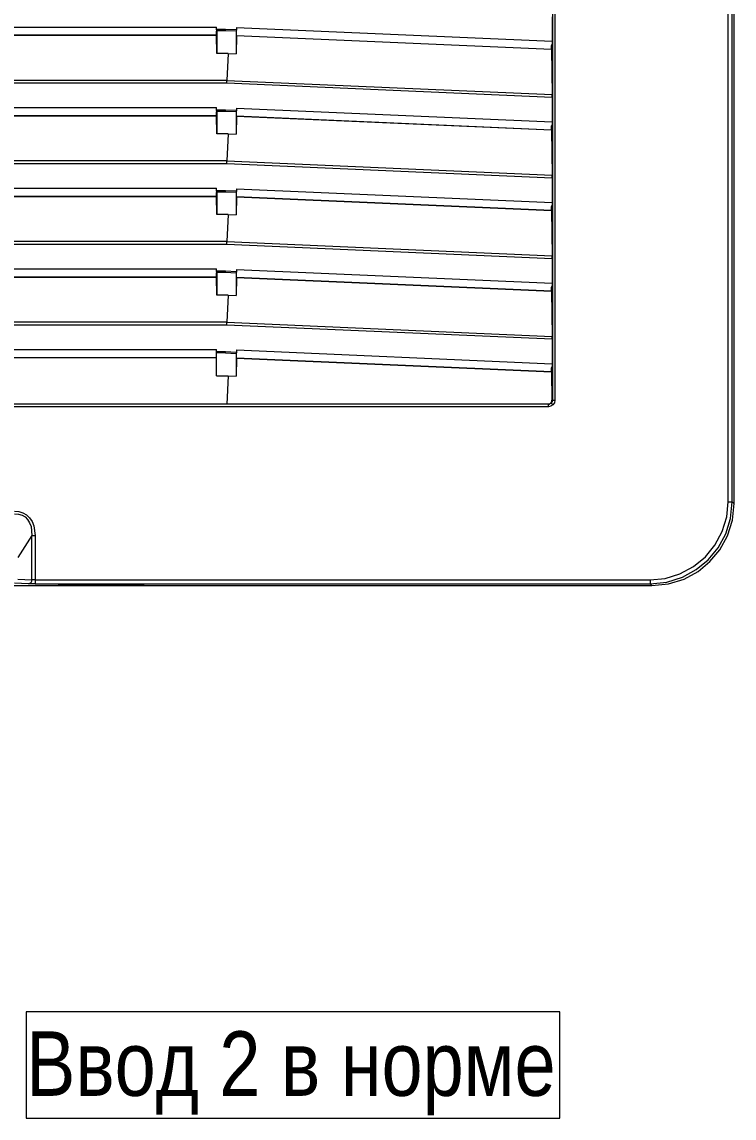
# Model space of a CAD drawing. Header units: millimetres. Extents: x -6000 to 26000, y -6000 to 26000.
# Drawn here: x 121.88 to 134.17, y -4038.97 to -4020.05 of the extents above; entities that cross this region are included whole.
import ezdxf

# ---------------------------------------------------------------- set-up
doc = ezdxf.new("R2010")
doc.units = ezdxf.units.MM
doc.header["$MEASUREMENT"] = 0
doc.layers.add('Чертеж и Рисунок_Ном._пера__1', color=7, linetype='Continuous', lineweight=15)
doc.layers.add('Чертеж и Рисунок_Ном._пера__7', color=7, linetype='Continuous', lineweight=15)
doc.layers.add('Чертеж и Рисунок_Ном._пера__8', color=7, linetype='Continuous', lineweight=15, true_color=0xa80f02)
doc.styles.add('СГЕНЕРИР_СТИЛЬ_1', font='ARIALN.TTF')

msp = doc.modelspace()

# ---------------------------------------------------------------- linework, layer by layer
at = {"layer": 'Чертеж и Рисунок_Ном._пера__1', "color": 7, "linetype": 'Continuous', "lineweight": 15}
for p, q in [((131.158, -4037.134), (121.952, -4037.134)), ((121.952, -4037.134), (121.952, -4038.967)), ((131.158, -4038.967), (131.158, -4037.134)), ((121.952, -4038.967), (131.158, -4038.967))]:
    msp.add_line(p, q, dxfattribs=at)
at = {"layer": 'Чертеж и Рисунок_Ном._пера__7', "color": 7, "linetype": 'Continuous', "lineweight": 15}
for p, q in [((134.065, -4028.331), (134.065, -4002.714)), ((134.135, -4028.331), (134.135, -4002.714)), ((134.166, -4028.362), (134.166, -4002.683)), ((131.031, -4004.464), (131.031, -4026.581)), ((131.073, -4004.464), (131.073, -4026.581)), ((131.03, -4019.965), (131.03, -4020.387)), ((120.082, -4020.141), (125.235, -4020.141)), ((125.235, -4020.183), (125.235, -4020.141)), ((125.392, -4020.183), (125.235, -4020.183)), ((125.244, -4020.2), (125.235, -4020.183)), ((125.583, -4020.191), (125.392, -4020.183)), ((125.392, -4020.2), (125.392, -4020.183)), ((125.583, -4020.191), (125.578, -4020.21)), ((125.583, -4020.149), (131.03, -4020.387)), ((125.583, -4020.149), (125.583, -4020.191)), ((125.236, -4020.284), (120.081, -4020.284)), ((120.082, -4020.282), (125.235, -4020.282)), ((125.241, -4020.2), (125.235, -4020.212)), ((125.236, -4020.284), (125.235, -4020.212)), ((125.235, -4020.282), (125.236, -4020.284)), ((125.241, -4020.595), (125.236, -4020.284)), ((125.241, -4020.2), (125.241, -4020.595)), ((125.241, -4020.2), (125.244, -4020.2)), ((125.244, -4020.2), (125.392, -4020.2)), ((125.392, -4020.2), (125.577, -4020.208)), ((125.577, -4020.208), (125.577, -4020.601)), ((125.582, -4020.29), (125.577, -4020.601)), ((125.578, -4020.21), (125.578, -4020.21)), ((125.583, -4020.22), (125.578, -4020.21)), ((125.582, -4020.29), (125.583, -4020.288)), ((131.016, -4020.527), (125.582, -4020.29)), ((125.583, -4020.288), (125.583, -4020.22)), ((125.583, -4020.288), (131.015, -4020.525)), ((131.03, -4020.429), (131.015, -4020.457)), ((131.016, -4020.527), (131.015, -4020.457)), ((131.015, -4020.525), (131.016, -4020.527)), ((131.016, -4020.527), (131.029, -4021.307)), ((131.03, -4020.387), (131.03, -4020.429)), ((125.435, -4020.595), (125.241, -4020.595)), ((125.435, -4020.595), (125.415, -4021.061)), ((125.435, -4020.595), (125.577, -4020.601)), ((125.415, -4021.061), (114.401, -4021.061)), ((125.414, -4021.111), (114.402, -4021.111)), ((131.03, -4021.356), (125.414, -4021.111)), ((125.415, -4021.061), (131.029, -4021.307)), ((131.03, -4021.356), (131.03, -4021.778)), ((125.236, -4021.675), (120.081, -4021.675)), ((120.082, -4021.532), (125.235, -4021.532)), ((120.082, -4021.673), (125.235, -4021.673)), ((125.235, -4021.574), (125.235, -4021.532)), ((125.392, -4021.574), (125.235, -4021.574)), ((125.244, -4021.591), (125.235, -4021.574)), ((125.241, -4021.591), (125.235, -4021.603)), ((125.236, -4021.675), (125.235, -4021.603)), ((125.235, -4021.673), (125.236, -4021.675)), ((125.241, -4021.986), (125.236, -4021.675)), ((125.241, -4021.591), (125.241, -4021.986)), ((125.241, -4021.591), (125.244, -4021.591)), ((125.244, -4021.591), (125.392, -4021.591)), ((125.583, -4021.582), (125.392, -4021.574)), ((125.392, -4021.591), (125.392, -4021.574)), ((125.392, -4021.591), (125.577, -4021.599)), ((125.577, -4021.599), (125.577, -4021.992)), ((125.582, -4021.681), (125.577, -4021.992)), ((125.583, -4021.582), (125.578, -4021.601)), ((125.578, -4021.601), (125.578, -4021.601)), ((125.583, -4021.611), (125.578, -4021.601)), ((125.582, -4021.681), (125.583, -4021.679)), ((131.016, -4021.918), (125.582, -4021.681)), ((125.583, -4021.54), (131.03, -4021.778)), ((125.583, -4021.54), (125.583, -4021.582)), ((125.583, -4021.679), (125.583, -4021.611)), ((125.583, -4021.679), (131.015, -4021.916)), ((131.03, -4021.82), (131.015, -4021.848)), ((131.016, -4021.918), (131.015, -4021.848)), ((131.03, -4021.778), (131.03, -4021.82)), ((125.435, -4021.986), (125.241, -4021.986)), ((125.435, -4021.986), (125.415, -4022.452)), ((125.435, -4021.986), (125.577, -4021.992)), ((131.015, -4021.916), (131.016, -4021.918)), ((131.016, -4021.918), (131.029, -4022.698)), ((125.415, -4022.452), (114.401, -4022.452)), ((125.415, -4022.452), (131.029, -4022.698)), ((125.414, -4022.502), (114.402, -4022.502)), ((131.03, -4022.747), (125.414, -4022.502)), ((131.03, -4022.747), (131.03, -4023.169)), ((120.082, -4022.923), (125.235, -4022.923)), ((125.235, -4022.965), (125.235, -4022.923)), ((125.392, -4022.965), (125.235, -4022.965)), ((125.244, -4022.982), (125.235, -4022.965)), ((125.241, -4022.982), (125.235, -4022.994)), ((125.235, -4023.064), (125.235, -4022.994)), ((125.241, -4022.982), (125.241, -4023.377)), ((125.241, -4022.982), (125.244, -4022.982)), ((125.244, -4022.982), (125.392, -4022.982)), ((125.583, -4022.973), (125.392, -4022.965)), ((125.392, -4022.982), (125.392, -4022.965)), ((125.392, -4022.982), (125.577, -4022.99)), ((125.577, -4022.99), (125.577, -4023.383)), ((125.583, -4022.973), (125.578, -4022.992)), ((125.578, -4022.992), (125.578, -4022.992)), ((125.583, -4023.002), (125.578, -4022.992)), ((125.583, -4022.931), (131.03, -4023.169)), ((125.583, -4022.931), (125.583, -4022.973)), ((125.583, -4023.07), (125.583, -4023.002)), ((125.236, -4023.066), (120.081, -4023.066)), ((120.082, -4023.064), (125.235, -4023.064)), ((125.235, -4023.064), (125.236, -4023.066)), ((125.241, -4023.377), (125.236, -4023.066)), ((125.582, -4023.072), (125.577, -4023.383)), ((125.582, -4023.072), (125.583, -4023.07)), ((131.016, -4023.309), (125.582, -4023.072)), ((125.583, -4023.07), (131.015, -4023.307)), ((131.03, -4023.211), (131.015, -4023.239)), ((131.03, -4023.169), (131.03, -4023.211)), ((125.435, -4023.377), (125.241, -4023.377)), ((125.435, -4023.377), (125.415, -4023.843)), ((125.435, -4023.377), (125.577, -4023.383)), ((131.016, -4023.309), (131.015, -4023.239)), ((131.015, -4023.307), (131.016, -4023.309)), ((131.016, -4023.309), (131.029, -4024.089)), ((125.415, -4023.843), (114.401, -4023.843)), ((125.414, -4023.893), (114.402, -4023.893)), ((131.03, -4024.138), (125.414, -4023.893)), ((125.415, -4023.843), (131.029, -4024.089)), ((131.03, -4024.138), (131.03, -4024.56)), ((120.082, -4024.314), (125.235, -4024.314)), ((125.235, -4024.356), (125.235, -4024.314)), ((125.392, -4024.356), (125.235, -4024.356)), ((125.244, -4024.373), (125.235, -4024.356)), ((125.583, -4024.364), (125.392, -4024.356)), ((125.392, -4024.373), (125.392, -4024.356)), ((125.583, -4024.322), (131.03, -4024.56)), ((125.583, -4024.322), (125.583, -4024.364)), ((125.236, -4024.457), (120.081, -4024.457)), ((120.082, -4024.455), (125.235, -4024.455)), ((125.241, -4024.373), (125.235, -4024.385)), ((125.236, -4024.457), (125.235, -4024.385)), ((125.235, -4024.455), (125.236, -4024.457)), ((125.241, -4024.768), (125.236, -4024.457)), ((125.241, -4024.373), (125.241, -4024.768)), ((125.241, -4024.373), (125.244, -4024.373)), ((125.244, -4024.373), (125.392, -4024.373)), ((125.392, -4024.373), (125.577, -4024.381)), ((125.577, -4024.381), (125.578, -4024.383)), ((125.577, -4024.381), (125.577, -4024.774)), ((125.582, -4024.463), (125.577, -4024.774)), ((125.583, -4024.364), (125.578, -4024.383)), ((125.583, -4024.393), (125.578, -4024.383)), ((125.582, -4024.463), (125.583, -4024.461)), ((131.016, -4024.7), (125.582, -4024.463)), ((125.583, -4024.461), (125.583, -4024.393)), ((125.583, -4024.461), (131.015, -4024.698)), ((131.03, -4024.602), (131.015, -4024.63)), ((131.016, -4024.7), (131.015, -4024.63)), ((131.015, -4024.698), (131.016, -4024.7)), ((131.016, -4024.7), (131.029, -4025.48)), ((131.03, -4024.56), (131.03, -4024.602)), ((125.435, -4024.768), (125.241, -4024.768)), ((125.435, -4024.768), (125.415, -4025.234)), ((125.435, -4024.768), (125.577, -4024.774)), ((131.03, -4025.529), (125.414, -4025.284)), ((125.415, -4025.234), (131.029, -4025.48)), ((131.03, -4025.529), (131.03, -4025.951)), ((120.962, -4025.705), (125.235, -4025.705)), ((121.045, -4025.846), (125.235, -4025.846)), ((125.235, -4025.848), (121.045, -4025.848)), ((125.235, -4025.747), (125.235, -4025.705)), ((125.392, -4025.747), (125.235, -4025.747)), ((125.235, -4025.764), (125.235, -4025.747)), ((125.392, -4025.764), (125.235, -4025.764)), ((125.235, -4026.159), (125.235, -4025.764)), ((125.583, -4025.755), (125.392, -4025.747)), ((125.392, -4025.764), (125.392, -4025.747)), ((125.392, -4025.764), (125.577, -4025.772)), ((125.577, -4025.772), (125.578, -4025.774)), ((125.577, -4025.772), (125.577, -4026.165)), ((125.582, -4025.854), (125.577, -4026.165)), ((125.583, -4025.755), (125.578, -4025.774)), ((125.583, -4025.784), (125.578, -4025.774)), ((125.582, -4025.854), (125.583, -4025.852)), ((131.016, -4026.091), (125.582, -4025.854)), ((125.583, -4025.713), (131.03, -4025.951)), ((125.583, -4025.713), (125.583, -4025.755)), ((125.583, -4025.852), (125.583, -4025.784)), ((125.583, -4025.852), (131.015, -4026.089)), ((131.03, -4025.993), (131.015, -4026.021)), ((131.016, -4026.091), (131.015, -4026.021)), ((131.03, -4025.951), (131.03, -4025.993)), ((125.235, -4026.159), (125.435, -4026.159)), ((125.435, -4026.159), (125.414, -4026.646)), ((125.435, -4026.159), (125.577, -4026.165)), ((131.015, -4026.089), (131.016, -4026.091)), ((131.016, -4026.091), (131.024, -4026.581)), ((131.024, -4026.581), (131.031, -4026.581)), ((131.031, -4026.581), (131.073, -4026.581)), ((130.962, -4026.651), (121.467, -4026.651)), ((130.962, -4026.692), (121.467, -4026.692)), ((130.962, -4026.692), (130.962, -4026.651)), ((134.065, -4028.331), (134.135, -4028.331)), ((134.135, -4028.331), (134.166, -4028.362)), ((122.052, -4028.916), (121.807, -4029.293)), ((122.052, -4029.678), (122.052, -4028.916)), ((122.052, -4028.916), (122.11, -4028.916)), ((122.11, -4028.916), (122.11, -4029.68)), ((107.068, -4029.78), (132.747, -4029.78)), ((121.993, -4029.748), (121.749, -4029.738)), ((121.807, -4029.668), (122.052, -4029.678)), ((122.11, -4029.68), (122.11, -4029.749)), ((122.11, -4029.68), (132.716, -4029.68)), ((122.11, -4029.749), (132.716, -4029.749)), ((122.509, -4029.761), (122.509, -4029.761)), ((122.718, -4029.756), (123.775, -4029.756)), ((122.718, -4029.756), (123.775, -4029.756)), ((123.775, -4029.767), (122.718, -4029.767)), ((123.983, -4029.761), (123.983, -4029.761)), ((132.716, -4029.68), (132.716, -4029.749)), ((132.747, -4029.78), (132.716, -4029.749))]:
    msp.add_line(p, q, dxfattribs=at)
at = {"layer": 'Чертеж и Рисунок_Ном._пера__7', "color": 7, "linetype": 'Continuous', "lineweight": 15, "flags": 128}
for points in [[(125.414, -4021.111), (125.414, -4021.097), (125.414, -4021.084), (125.414, -4021.072), (125.415, -4021.061)], [(131.03, -4021.356), (131.029, -4021.342), (131.029, -4021.329), (131.029, -4021.317), (131.029, -4021.307)], [(125.414, -4022.502), (125.414, -4022.488), (125.414, -4022.475), (125.414, -4022.463), (125.415, -4022.452)], [(131.03, -4022.747), (131.029, -4022.733), (131.029, -4022.72), (131.029, -4022.708), (131.029, -4022.698)], [(125.414, -4023.893), (125.414, -4023.879), (125.414, -4023.866), (125.414, -4023.854), (125.415, -4023.843)], [(131.03, -4024.138), (131.029, -4024.124), (131.029, -4024.111), (131.029, -4024.099), (131.029, -4024.089)], [(125.414, -4025.284), (125.414, -4025.27), (125.414, -4025.257), (125.414, -4025.245), (125.415, -4025.234)], [(131.03, -4025.529), (131.029, -4025.515), (131.029, -4025.502), (131.029, -4025.49), (131.029, -4025.48)], [(130.956, -4026.651), (130.969, -4026.649), (130.981, -4026.646), (130.994, -4026.639), (131.005, -4026.63), (131.02, -4026.607), (131.024, -4026.581)], [(131.031, -4026.581), (131.026, -4026.607), (131.02, -4026.619), (131.011, -4026.63)], [(131.073, -4026.581), (131.065, -4026.623), (131.041, -4026.659)], [(131.011, -4026.63), (131.001, -4026.639), (130.988, -4026.645), (130.975, -4026.649), (130.962, -4026.651)], [(131.041, -4026.659), (131.004, -4026.684), (130.962, -4026.692)], [(131.011, -4026.63), (131.02, -4026.639), (131.03, -4026.649), (131.041, -4026.659)], [(121.753, -4028.493), (121.827, -4028.5), (121.896, -4028.521), (121.959, -4028.558), (122.013, -4028.608), (122.055, -4028.672), (122.086, -4028.747), (122.11, -4028.916)], [(132.716, -4029.68), (132.977, -4029.655), (133.232, -4029.577), (133.468, -4029.451), (133.67, -4029.285), (133.836, -4029.083), (133.962, -4028.847), (134.04, -4028.592), (134.065, -4028.331)], [(132.716, -4029.749), (133.004, -4029.72), (133.273, -4029.636), (133.514, -4029.504), (133.719, -4029.334), (133.889, -4029.129), (134.021, -4028.888), (134.105, -4028.619), (134.135, -4028.331)], [(132.747, -4029.78), (133.035, -4029.751), (133.304, -4029.667), (133.545, -4029.535), (133.75, -4029.365), (133.92, -4029.16), (134.052, -4028.919), (134.136, -4028.65), (134.166, -4028.362)], [(121.753, -4028.542), (121.821, -4028.546), (121.881, -4028.564), (121.934, -4028.595), (121.978, -4028.638), (122.013, -4028.694), (122.037, -4028.762), (122.052, -4028.916)], [(122.11, -4029.749), (122.076, -4029.749), (122.044, -4029.749), (122.016, -4029.748), (121.993, -4029.748)], [(122.11, -4029.68), (122.094, -4029.68), (122.078, -4029.679), (122.064, -4029.679), (122.052, -4029.678)], [(122.509, -4029.761), (122.525, -4029.759), (122.57, -4029.757)], [(122.571, -4029.765), (122.525, -4029.764), (122.509, -4029.761)], [(122.57, -4029.757), (122.638, -4029.756), (122.718, -4029.756)], [(122.718, -4029.767), (122.638, -4029.767), (122.571, -4029.765)], [(123.775, -4029.756), (123.855, -4029.756), (123.923, -4029.757)], [(123.922, -4029.765), (123.854, -4029.767), (123.775, -4029.767)], [(123.983, -4029.761), (123.967, -4029.764), (123.922, -4029.765)], [(123.923, -4029.757), (123.968, -4029.759), (123.983, -4029.761)]]:
    msp.add_lwpolyline(points, dxfattribs=at)
at = {"layer": 'Чертеж и Рисунок_Ном._пера__7', "color": 7, "linetype": 'Continuous', "lineweight": 15}
msp.add_arc((121.986, -4029.682), 0.0658, 276.3957, 3.6139, dxfattribs=at)
at = {"layer": 'Чертеж и Рисунок_Ном._пера__8', "color": 14, "linetype": 'Continuous', "lineweight": 15, "true_color": 0xa80f02}
for p, q in [((125.415, -4025.234), (120.599, -4025.234)), ((125.414, -4025.284), (120.67, -4025.284)), ((122.718, -4029.767), (122.718, -4029.756)), ((123.775, -4029.767), (123.775, -4029.756))]:
    msp.add_line(p, q, dxfattribs=at)
msp.add_arc((123.983, -4029.72), 0.0417, 242.4116, 270.0007, dxfattribs=at)

# ---------------------------------------------------------------- texts
at = {"layer": 'Чертеж и Рисунок_Ном._пера__1', "color": 7, "linetype": 'Continuous', "lineweight": 15, "insert": (121.952, -4038.919), "char_height": 1.1128, "attachment_point": 7, "style": 'СГЕНЕРИР_СТИЛЬ_1'}
msp.add_mtext('\\A1;{\\pql;\\fArial Narrow|b0|i0|c204|p34;Ввод 2 в норме}', dxfattribs=at)

doc.saveas('drawing.dxf')
